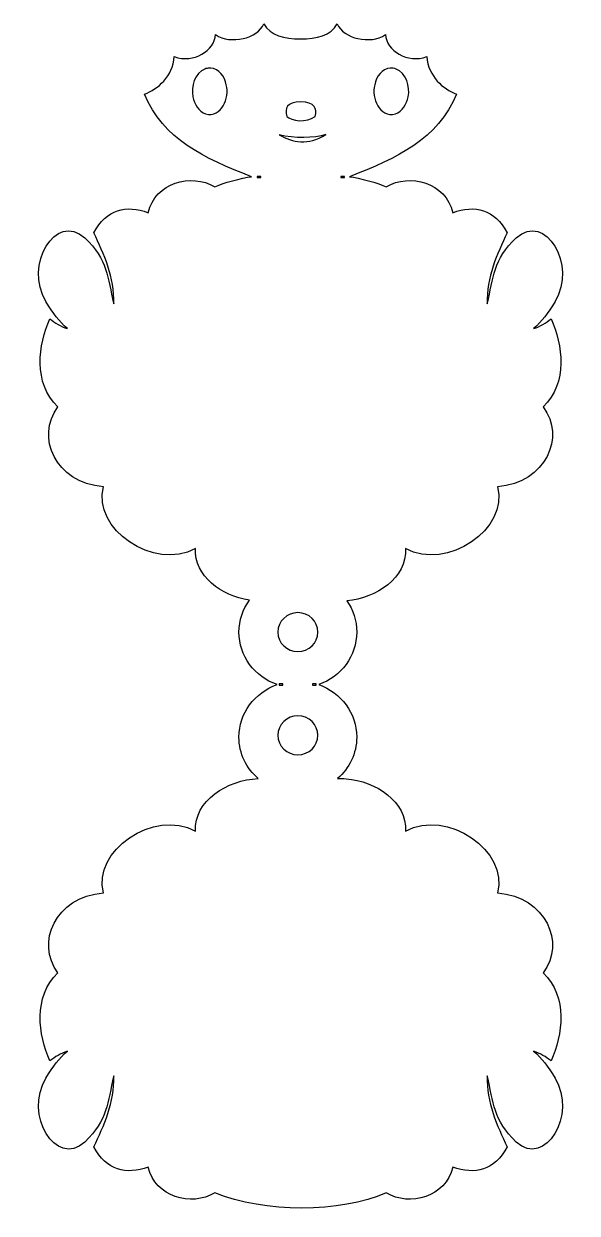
# Model space of a CAD drawing. Header units: centimetres. Extents: x -4.5 to 2.3, y -3.7 to 10.9.
import ezdxf

# ---------------------------------------------------------------- set-up
doc = ezdxf.new("R2010")
doc.units = ezdxf.units.CM
doc.header["$MEASUREMENT"] = 0
doc.layers.add('Layer 1', color=7, linetype='Continuous')

msp = doc.modelspace()

# ---------------------------------------------------------------- linework, layer by layer
at = {"layer": 'Layer 1', "color": 253}
for points, knots in [([(-1.5783, 10.94011), (-1.65159, 10.75749), (-1.98679, 10.67927), (-2.17406, 10.80663), (-2.17406, 10.80663), (-2.18368, 10.60993), (-2.44651, 10.44625), (-2.68185, 10.53533), (-2.68185, 10.53533), (-2.70099, 10.28854), (-2.88472, 10.13342), (-3.04933, 10.07304), (-3.04933, 10.07304), (-2.81944, 9.51434), (-2.31854, 9.28685), (-1.72864, 9.05188), (-1.72864, 9.05188), (-1.84382, 9.04647), (-2.09079, 8.97102), (-2.18409, 8.92925), (-2.18409, 8.92925), (-2.47154, 9.10366), (-2.91721, 8.98184), (-3.00257, 8.61021), (-3.00257, 8.61021), (-3.2749, 8.71151), (-3.51829, 8.65262), (-3.67405, 8.36062), (-3.67405, 8.36062), (-3.54916, 8.10141), (-3.41681, 7.81398), (-3.42906, 7.48596), (-3.42906, 7.48596), (-3.50378, 7.8152), (-3.50019, 8.02843), (-3.7854, 8.30202), (-3.7854, 8.30202), (-4.14548, 8.62717), (-4.53691, 7.96226), (-4.26424, 7.51417), (-4.26424, 7.51417), (-4.17145, 7.36494), (-4.10824, 7.27285), (-3.99921, 7.18102), (-3.99921, 7.18102), (-4.0851, 7.20817), (-4.1494, 7.25309), (-4.21747, 7.30148), (-4.21747, 7.30148), (-4.35607, 6.98226), (-4.42443, 6.51168), (-4.11725, 6.21521), (-4.11725, 6.21521), (-4.39244, 5.84433), (-4.15509, 5.28194), (-3.5549, 5.22986), (-3.5549, 5.22986), (-3.69655, 4.71606), (-2.93442, 4.18504), (-2.42017, 4.46914), (-2.42017, 4.46914), (-2.43747, 4.12581), (-2.10267, 3.88606), (-1.75648, 3.83105), (-1.75648, 3.83105), (-1.83718, 3.71937), (-1.88454, 3.58417), (-1.88454, 3.43821), (-1.88454, 3.43821), (-1.88454, 3.14207), (-1.68958, 2.88965), (-1.41573, 2.79035), (-1.41573, 2.79035), (-1.68959, 2.69134), (-1.88454, 2.43972), (-1.88454, 2.14358), (-1.88454, 2.14358), (-1.88454, 1.94072), (-1.79284, 1.75808), (-1.64735, 1.63137), (-1.64735, 1.63137), (-2.02847, 1.6147), (-2.43929, 1.36189), (-2.42017, 0.98243), (-2.42017, 0.98243), (-2.93442, 1.26654), (-3.69655, 0.73551), (-3.5549, 0.22171), (-3.5549, 0.22171), (-4.15509, 0.16963), (-4.39244, -0.39276), (-4.11725, -0.76364), (-4.11725, -0.76364), (-4.42444, -1.06011), (-4.35607, -1.53069), (-4.21747, -1.84991), (-4.21747, -1.84991), (-4.1494, -1.80152), (-4.0851, -1.75661), (-3.99921, -1.72945), (-3.99921, -1.72945), (-4.10824, -1.82128), (-4.17145, -1.91337), (-4.26424, -2.0626), (-4.26424, -2.0626), (-4.53691, -2.51068), (-4.14548, -3.17559), (-3.7854, -2.85045), (-3.7854, -2.85045), (-3.50018, -2.57687), (-3.50378, -2.36363), (-3.42906, -2.03439), (-3.42906, -2.03439), (-3.4168, -2.36241), (-3.54915, -2.64984), (-3.67405, -2.90905), (-3.67405, -2.90905), (-3.51829, -3.20106), (-3.2749, -3.25994), (-3.00257, -3.15864), (-3.00257, -3.15864), (-2.91722, -3.53027), (-2.47155, -3.65209), (-2.18409, -3.47768), (-2.18409, -3.47768), (-1.56717, -3.72838), (-0.64068, -3.72838), (-0.06831, -3.47768), (-0.06831, -3.47768), (0.21914, -3.65209), (0.66481, -3.53027), (0.75016, -3.15864), (0.75016, -3.15864), (1.02249, -3.25994), (1.26588, -3.20105), (1.42164, -2.90905), (1.42164, -2.90905), (1.29675, -2.64984), (1.1644, -2.36241), (1.17665, -2.03439), (1.17665, -2.03439), (1.25136, -2.36363), (1.24778, -2.57686), (1.53299, -2.85045), (1.53299, -2.85045), (1.89306, -3.1756), (2.2845, -2.51069), (2.01183, -2.0626), (2.01183, -2.0626), (1.91904, -1.91337), (1.85583, -1.82128), (1.7468, -1.72945), (1.7468, -1.72945), (1.83269, -1.7566), (1.89698, -1.80152), (1.96506, -1.84991), (1.96506, -1.84991), (2.10366, -1.53069), (2.17314, -1.06011), (1.86595, -0.76364), (1.86595, -0.76364), (2.14114, -0.39276), (1.90267, 0.16963), (1.30248, 0.22171), (1.30248, 0.22171), (1.44413, 0.73551), (0.682, 1.26653), (0.16775, 0.98243), (0.16775, 0.98243), (0.1862, 1.34856), (-0.19587, 1.59816), (-0.56498, 1.63029), (-0.56498, 1.63029), (-0.60015, 1.63335), (-0.63509, 1.63345), (-0.66966, 1.63246), (-0.66966, 1.63246), (-0.52486, 1.75913), (-0.43358, 1.94127), (-0.43358, 2.14358), (-0.43358, 2.14358), (-0.43358, 2.43972), (-0.62773, 2.69134), (-0.90128, 2.79035), (-0.90128, 2.79035), (-0.62773, 2.88965), (-0.43358, 3.14207), (-0.43358, 3.43821), (-0.43358, 3.43821), (-0.43358, 3.58032), (-0.47811, 3.71242), (-0.55496, 3.82237), (-0.55496, 3.82237), (-0.18897, 3.85807), (0.18603, 4.1063), (0.16775, 4.46914), (0.16775, 4.46914), (0.682, 4.18503), (1.44413, 4.71606), (1.30248, 5.22986), (1.30248, 5.22986), (1.90267, 5.28194), (2.14114, 5.84433), (1.86595, 6.21521), (1.86595, 6.21521), (2.17313, 6.51168), (2.10366, 6.98226), (1.96506, 7.30148), (1.96506, 7.30148), (1.89698, 7.25309), (1.83269, 7.20818), (1.7468, 7.18102), (1.7468, 7.18102), (1.85583, 7.27285), (1.91904, 7.36494), (2.01183, 7.51417), (2.01183, 7.51417), (2.2845, 7.96225), (1.89307, 8.62716), (1.53299, 8.30202), (1.53299, 8.30202), (1.24777, 8.02844), (1.25136, 7.8152), (1.17665, 7.48596), (1.17665, 7.48596), (1.16439, 7.81398), (1.29674, 8.10141), (1.42164, 8.36062), (1.42164, 8.36062), (1.26588, 8.65263), (1.02248, 8.71151), (0.75016, 8.61021), (0.75016, 8.61021), (0.66481, 8.98184), (0.21914, 9.10366), (-0.06831, 8.92925), (-0.06831, 8.92925), (-0.16161, 8.97101), (-0.40858, 9.04647), (-0.52376, 9.05188), (-0.52376, 9.05188), (0.06615, 9.28686), (0.56705, 9.51434), (0.79693, 10.07304), (0.79693, 10.07304), (0.63233, 10.13342), (0.44971, 10.28854), (0.43057, 10.53533), (0.43057, 10.53533), (0.19523, 10.44625), (-0.06872, 10.60993), (-0.07833, 10.80663), (-0.07833, 10.80663), (-0.2656, 10.67927), (-0.59968, 10.75749), (-0.67298, 10.94011), (-0.67298, 10.94011), (-0.756, 10.79142), (-0.92264, 10.75583), (-1.1262, 10.75346), (-1.1262, 10.75346), (-1.32962, 10.75587), (-1.49533, 10.7915), (-1.57831, 10.94011), (-1.57831, 10.94011), (-1.57831, 10.94011), (-1.5783, 10.94011), (-1.5783, 10.94011)], [0, 0, 0, 0, 0.01470588, 0.01470588, 0.01470588, 0.01470588, 0.02941176, 0.02941176, 0.02941176, 0.02941176, 0.04411765, 0.04411765, 0.04411765, 0.04411765, 0.05882353, 0.05882353, 0.05882353, 0.05882353, 0.07352941, 0.07352941, 0.07352941, 0.07352941, 0.08823529, 0.08823529, 0.08823529, 0.08823529, 0.10294118, 0.10294118, 0.10294118, 0.10294118, 0.11764706, 0.11764706, 0.11764706, 0.11764706, 0.13235294, 0.13235294, 0.13235294, 0.13235294, 0.14705882, 0.14705882, 0.14705882, 0.14705882, 0.16176471, 0.16176471, 0.16176471, 0.16176471, 0.17647059, 0.17647059, 0.17647059, 0.17647059, 0.19117647, 0.19117647, 0.19117647, 0.19117647, 0.20588235, 0.20588235, 0.20588235, 0.20588235, 0.22058824, 0.22058824, 0.22058824, 0.22058824, 0.23529412, 0.23529412, 0.23529412, 0.23529412, 0.25, 0.25, 0.25, 0.25, 0.26470588, 0.26470588, 0.26470588, 0.26470588, 0.27941176, 0.27941176, 0.27941176, 0.27941176, 0.29411765, 0.29411765, 0.29411765, 0.29411765, 0.30882353, 0.30882353, 0.30882353, 0.30882353, 0.32352941, 0.32352941, 0.32352941, 0.32352941, 0.33823529, 0.33823529, 0.33823529, 0.33823529, 0.35294118, 0.35294118, 0.35294118, 0.35294118, 0.36764706, 0.36764706, 0.36764706, 0.36764706, 0.38235294, 0.38235294, 0.38235294, 0.38235294, 0.39705882, 0.39705882, 0.39705882, 0.39705882, 0.41176471, 0.41176471, 0.41176471, 0.41176471, 0.42647059, 0.42647059, 0.42647059, 0.42647059, 0.44117647, 0.44117647, 0.44117647, 0.44117647, 0.45588235, 0.45588235, 0.45588235, 0.45588235, 0.47058824, 0.47058824, 0.47058824, 0.47058824, 0.48529412, 0.48529412, 0.48529412, 0.48529412, 0.5, 0.5, 0.5, 0.5, 0.51470588, 0.51470588, 0.51470588, 0.51470588, 0.52941176, 0.52941176, 0.52941176, 0.52941176, 0.54411765, 0.54411765, 0.54411765, 0.54411765, 0.55882353, 0.55882353, 0.55882353, 0.55882353, 0.57352941, 0.57352941, 0.57352941, 0.57352941, 0.58823529, 0.58823529, 0.58823529, 0.58823529, 0.60294118, 0.60294118, 0.60294118, 0.60294118, 0.61764706, 0.61764706, 0.61764706, 0.61764706, 0.63235294, 0.63235294, 0.63235294, 0.63235294, 0.64705882, 0.64705882, 0.64705882, 0.64705882, 0.66176471, 0.66176471, 0.66176471, 0.66176471, 0.67647059, 0.67647059, 0.67647059, 0.67647059, 0.69117647, 0.69117647, 0.69117647, 0.69117647, 0.70588235, 0.70588235, 0.70588235, 0.70588235, 0.72058824, 0.72058824, 0.72058824, 0.72058824, 0.73529412, 0.73529412, 0.73529412, 0.73529412, 0.75, 0.75, 0.75, 0.75, 0.76470588, 0.76470588, 0.76470588, 0.76470588, 0.77941176, 0.77941176, 0.77941176, 0.77941176, 0.79411765, 0.79411765, 0.79411765, 0.79411765, 0.80882353, 0.80882353, 0.80882353, 0.80882353, 0.82352941, 0.82352941, 0.82352941, 0.82352941, 0.83823529, 0.83823529, 0.83823529, 0.83823529, 0.85294118, 0.85294118, 0.85294118, 0.85294118, 0.86764706, 0.86764706, 0.86764706, 0.86764706, 0.88235294, 0.88235294, 0.88235294, 0.88235294, 0.89705882, 0.89705882, 0.89705882, 0.89705882, 0.91176471, 0.91176471, 0.91176471, 0.91176471, 0.92647059, 0.92647059, 0.92647059, 0.92647059, 0.94117647, 0.94117647, 0.94117647, 0.94117647, 0.95588235, 0.95588235, 0.95588235, 0.95588235, 0.97058824, 0.97058824, 0.97058824, 0.97058824, 1, 1, 1, 1]), ([(-2.2509, 10.39426), (-2.24492, 10.39457), (-2.23885, 10.39461), (-2.23308, 10.39426), (-2.23308, 10.39426), (-2.13311, 10.38817), (-2.0594, 10.29114), (-2.04155, 10.18699), (-2.04155, 10.18699), (-1.99555, 10.02835), (-2.0993, 9.78052), (-2.29767, 9.82779), (-2.29767, 9.82779), (-2.3788, 9.86427), (-2.43715, 9.94428), (-2.45134, 10.04049), (-2.45134, 10.04049), (-2.4847, 10.16285), (-2.42324, 10.33432), (-2.30658, 10.38232), (-2.30658, 10.38232), (-2.2875, 10.38929), (-2.26885, 10.39328), (-2.2509, 10.39426)], [0, 0, 0, 0, 0.14285714, 0.14285714, 0.14285714, 0.14285714, 0.28571429, 0.28571429, 0.28571429, 0.28571429, 0.42857143, 0.42857143, 0.42857143, 0.42857143, 0.57142857, 0.57142857, 0.57142857, 0.57142857, 0.71428571, 0.71428571, 0.71428571, 0.71428571, 1, 1, 1, 1]), ([(-0.0193, 10.39426), (0.00377, 10.39567), (0.02875, 10.39162), (0.0542, 10.38232), (0.0542, 10.38232), (0.17086, 10.33432), (0.23232, 10.16285), (0.19896, 10.04049), (0.19896, 10.04049), (0.18476, 9.94428), (0.12642, 9.86428), (0.04529, 9.82779), (0.04529, 9.82779), (-0.15308, 9.78052), (-0.25684, 10.02834), (-0.21083, 10.18699), (-0.21083, 10.18699), (-0.19298, 10.29114), (-0.11927, 10.38817), (-0.0193, 10.39426)], [0, 0, 0, 0, 0.16666667, 0.16666667, 0.16666667, 0.16666667, 0.33333333, 0.33333333, 0.33333333, 0.33333333, 0.5, 0.5, 0.5, 0.5, 0.66666667, 0.66666667, 0.66666667, 0.66666667, 1, 1, 1, 1]), ([(-1.12396, 9.97863), (-0.95169, 9.97159), (-0.9149, 9.89609), (-0.9469, 9.79523), (-0.9469, 9.79523), (-1.04865, 9.71569), (-1.24403, 9.7407), (-1.29322, 9.79848), (-1.29322, 9.79848), (-1.32522, 9.89934), (-1.29493, 9.97284), (-1.12396, 9.97862), (-1.12396, 9.97862), (-1.12396, 9.97862), (-1.12396, 9.97863), (-1.12396, 9.97863)], [0, 0, 0, 0, 0.2, 0.2, 0.2, 0.2, 0.4, 0.4, 0.4, 0.4, 0.6, 0.6, 0.6, 0.6, 1, 1, 1, 1]), ([(-0.81328, 9.57277), (-1.03765, 9.43973), (-1.22236, 9.47395), (-1.38899, 9.57169), (-1.38899, 9.57169), (-1.20956, 9.52141), (-0.95263, 9.52895), (-0.81328, 9.57277)], [0, 0, 0, 0, 0.33333333, 0.33333333, 0.33333333, 0.33333333, 1, 1, 1, 1]), ([(-1.65959, 9.0584), (-1.65959, 9.0584), (-1.61616, 9.0584), (-1.61616, 9.0584), (-1.61616, 9.0584), (-1.61616, 9.0584), (-1.61616, 9.04429), (-1.61616, 9.04429), (-1.61616, 9.04429), (-1.61616, 9.04429), (-1.65959, 9.04429), (-1.65959, 9.04429), (-1.65959, 9.04429), (-1.65959, 9.04429), (-1.65959, 9.0584), (-1.65959, 9.0584)], [0, 0, 0, 0, 0.2, 0.2, 0.2, 0.2, 0.4, 0.4, 0.4, 0.4, 0.6, 0.6, 0.6, 0.6, 1, 1, 1, 1]), ([(-0.62843, 9.0584), (-0.62843, 9.0584), (-0.585, 9.0584), (-0.585, 9.0584), (-0.585, 9.0584), (-0.585, 9.0584), (-0.585, 9.04429), (-0.585, 9.04429), (-0.585, 9.04429), (-0.585, 9.04429), (-0.62843, 9.04429), (-0.62843, 9.04429), (-0.62843, 9.04429), (-0.62843, 9.04429), (-0.62843, 9.0584), (-0.62843, 9.0584)], [0, 0, 0, 0, 0.2, 0.2, 0.2, 0.2, 0.4, 0.4, 0.4, 0.4, 0.6, 0.6, 0.6, 0.6, 1, 1, 1, 1]), ([(-1.15848, 3.67804), (-1.02225, 3.67804), (-0.91238, 3.57097), (-0.91238, 3.43821), (-0.91238, 3.43821), (-0.91238, 3.30546), (-1.02225, 3.1973), (-1.15848, 3.1973), (-1.15848, 3.1973), (-1.29471, 3.1973), (-1.40569, 3.30546), (-1.40569, 3.43821), (-1.40569, 3.43821), (-1.40569, 3.57096), (-1.2947, 3.67804), (-1.15848, 3.67804)], [0, 0, 0, 0, 0.2, 0.2, 0.2, 0.2, 0.4, 0.4, 0.4, 0.4, 0.6, 0.6, 0.6, 0.6, 1, 1, 1, 1]), ([(-1.38899, 2.80013), (-1.38899, 2.80013), (-1.34556, 2.80013), (-1.34556, 2.80013), (-1.34556, 2.80013), (-1.34556, 2.80013), (-1.34556, 2.78494), (-1.34556, 2.78494), (-1.34556, 2.78494), (-1.34556, 2.78494), (-1.38899, 2.78494), (-1.38899, 2.78494), (-1.38899, 2.78494), (-1.38899, 2.78494), (-1.38899, 2.80013), (-1.38899, 2.80013)], [0, 0, 0, 0, 0.2, 0.2, 0.2, 0.2, 0.4, 0.4, 0.4, 0.4, 0.6, 0.6, 0.6, 0.6, 1, 1, 1, 1]), ([(-0.97697, 2.80013), (-0.97697, 2.80013), (-0.93243, 2.80013), (-0.93243, 2.80013), (-0.93243, 2.80013), (-0.93243, 2.80013), (-0.93243, 2.78494), (-0.93243, 2.78494), (-0.93243, 2.78494), (-0.93243, 2.78494), (-0.97697, 2.78494), (-0.97697, 2.78494), (-0.97697, 2.78494), (-0.97697, 2.78494), (-0.97697, 2.80013), (-0.97697, 2.80013)], [0, 0, 0, 0, 0.2, 0.2, 0.2, 0.2, 0.4, 0.4, 0.4, 0.4, 0.6, 0.6, 0.6, 0.6, 1, 1, 1, 1]), ([(-1.15848, 2.4062), (-1.02225, 2.4062), (-0.91238, 2.29804), (-0.91238, 2.16529), (-0.91238, 2.16529), (-0.91238, 2.03254), (-1.02225, 1.92546), (-1.15848, 1.92546), (-1.15848, 1.92546), (-1.29471, 1.92546), (-1.40569, 2.03253), (-1.40569, 2.16529), (-1.40569, 2.16529), (-1.40569, 2.29804), (-1.2947, 2.4062), (-1.15848, 2.4062)], [0, 0, 0, 0, 0.2, 0.2, 0.2, 0.2, 0.4, 0.4, 0.4, 0.4, 0.6, 0.6, 0.6, 0.6, 1, 1, 1, 1])]:
    msp.add_open_spline(points, degree=3, knots=knots, dxfattribs=at)

doc.saveas('drawing.dxf')
